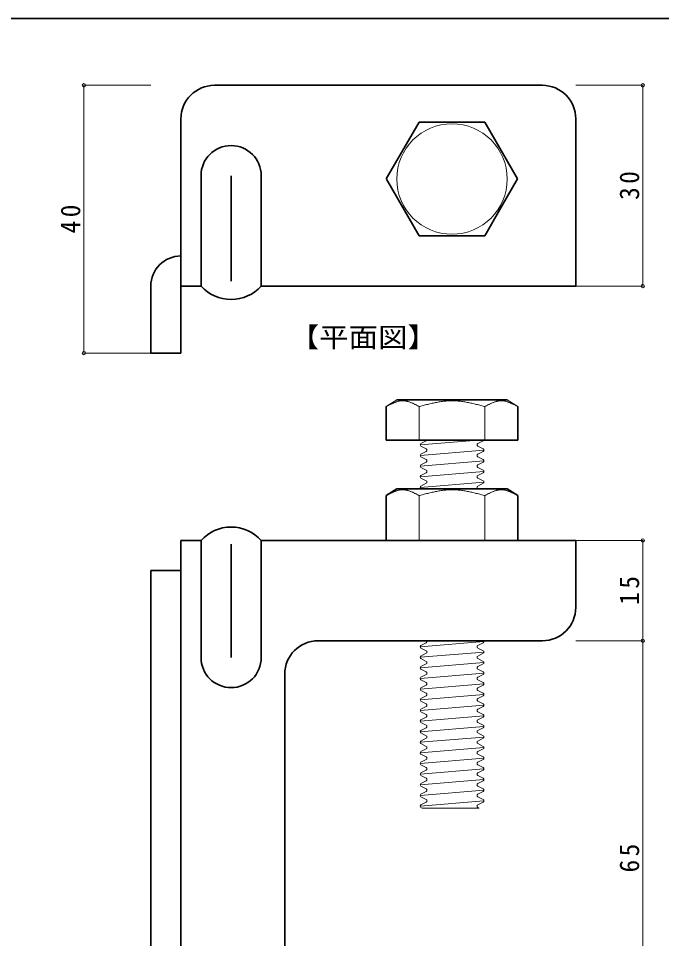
# Model space of a CAD drawing. Units: millimetres at full size, sheet at 1:1. Extents: x -492 to 492, y -348 to 348.
# Drawn here: x 198.6 to 294.7, y -210.2 to -72.8 of the extents above; entities that cross this region are included whole.
import ezdxf
from ezdxf.enums import TextEntityAlignment as Align

# ---------------------------------------------------------------- set-up
doc = ezdxf.new("R2010")
doc.units = ezdxf.units.MM
doc.header["$PDMODE"] = 32
doc.header["$PDSIZE"] = 0.5
for name, color, linetype, lineweight in [('0-2_本体', 7, 'Continuous', 35), ('0-3_ボルト・ナット', 4, 'Continuous', 18), ('0-8', 4, 'Continuous', 18), ('F-0_図面枠', 4, 'Continuous', 18)]:
    doc.layers.add(name, color=color, linetype=linetype, lineweight=lineweight)
doc.styles.add('ＭＳ ゴシック', font='')
doc.styles.get('ＭＳ ゴシック').set_extended_font_data('MS Gothic')

msp = doc.modelspace()

# ---------------------------------------------------------------- linework, layer by layer
at = {"layer": '0-2_本体'}
for p, q in [((276.875, -82.75), (227.875, -82.75)), ((222.875, -87.75), (222.875, -112.75)), ((281.875, -87.75), (281.875, -112.75)), ((225.875, -112.75), (225.875, -96.25)), ((230.375, -96.25), (230.375, -111.998)), ((234.875, -112.75), (234.875, -96.25)), ((218.375, -122.75), (218.375, -112.75)), ((225.875, -112.75), (222.875, -112.75)), ((222.875, -122.75), (222.875, -112.75)), ((281.875, -112.75), (234.875, -112.75)), ((222.875, -122.75), (218.375, -122.75)), ((222.875, -155.25), (222.875, -150.75)), ((225.875, -150.75), (222.875, -150.75)), ((225.875, -150.75), (225.875, -168.25)), ((281.875, -150.75), (234.875, -150.75)), ((234.875, -150.75), (234.875, -168.25)), ((281.875, -160.75), (281.875, -150.75)), ((230.375, -151.321), (230.375, -168.25)), ((222.875, -155.25), (218.375, -155.25)), ((218.375, -270.75), (218.375, -155.25)), ((222.875, -270.75), (222.875, -155.25)), ((276.875, -165.75), (243.375, -165.75)), ((238.375, -170.75), (238.375, -249.75))]:
    msp.add_line(p, q, dxfattribs=at)
for centre, radius, start, end in [((227.875, -87.75), 5, 90, 180), ((276.875, -87.75), 5, 0, 90), ((230.375, -96.25), 4.5, 0, 180), ((222.875, -112.75), 4.5, 90, 180), ((230.375, -108.688), 6.062, 222.07502, 317.92498), ((230.375, -154.812), 6.062, 42.07502, 137.92498), ((230.375, -154.812), 6.062, 42.07502, 137.92498), ((276.875, -160.75), 5, 270, 0), ((243.375, -170.75), 5, 90, 180), ((230.375, -168.25), 4.5, 180, 0)]:
    msp.add_arc(centre, radius, start, end, dxfattribs=at)
at = {"layer": '0-3_ボルト・ナット', "color": 7, "lineweight": 35}
for p, q in [((253.553, -96.737), (258.46, -88.237)), ((268.275, -88.237), (258.46, -88.237)), ((268.275, -88.237), (273.182, -96.737)), ((253.568, -96.763), (258.46, -105.237)), ((268.275, -105.237), (258.46, -105.237)), ((271.625, -129.75), (255.125, -129.75)), ((253.56, -130.75), (253.56, -135.75)), ((273.19, -130.75), (273.19, -135.75)), ((273.19, -135.75), (253.56, -135.75)), ((273.19, -135.75), (253.56, -135.75)), ((253.56, -144.05), (253.56, -150.75)), ((271.625, -143.05), (273.19, -144.05)), ((273.19, -144.05), (273.19, -150.75)), ((273.19, -150.75), (253.56, -150.75)), ((273.19, -150.75), (253.56, -150.75))]:
    msp.add_line(p, q, dxfattribs=at)
at = {"layer": '0-3_ボルト・ナット'}
for p, q in [((255.125, -129.75), (253.56, -130.75)), ((271.625, -129.75), (273.19, -130.75)), ((258.468, -130.75), (258.468, -135.75)), ((268.282, -130.75), (268.282, -135.75)), ((258.613, -136.472), (267.275, -135.75)), ((259.511, -135.872), (258.73, -136.278)), ((267.239, -136.278), (268.02, -135.872)), ((258.613, -138.059), (268.138, -137.266)), ((259.511, -137.072), (258.73, -136.665)), ((259.511, -137.459), (258.73, -137.866)), ((267.239, -136.665), (268.02, -137.072)), ((267.239, -137.866), (268.02, -137.459)), ((258.613, -139.647), (268.138, -138.853)), ((259.511, -138.66), (258.73, -138.253)), ((267.239, -138.253), (268.02, -138.66)), ((259.511, -139.047), (258.73, -139.453)), ((259.511, -140.247), (258.73, -139.84)), ((267.239, -139.453), (268.02, -139.047)), ((267.239, -139.84), (268.02, -140.247)), ((258.613, -141.234), (268.138, -140.441)), ((259.511, -140.634), (258.73, -141.041)), ((259.511, -141.835), (258.73, -141.428)), ((267.239, -141.041), (268.02, -140.634)), ((267.239, -141.428), (268.02, -141.835)), ((258.613, -142.822), (268.138, -142.028)), ((259.511, -142.222), (258.73, -142.628)), ((267.239, -142.628), (268.02, -142.222)), ((258.468, -144.05), (258.468, -150.75)), ((258.796, -143.05), (258.73, -143.015)), ((267.239, -143.015), (267.305, -143.05)), ((268.282, -144.05), (268.282, -150.75)), ((258.613, -166.634), (268.138, -165.841)), ((259.511, -166.034), (258.73, -166.441)), ((267.239, -166.441), (268.02, -166.034)), ((258.613, -168.222), (268.138, -167.428)), ((259.511, -167.235), (258.73, -166.828)), ((259.511, -167.622), (258.73, -168.028)), ((267.239, -166.828), (268.02, -167.235)), ((267.239, -168.028), (268.02, -167.622)), ((258.613, -169.809), (268.138, -169.016)), ((259.511, -168.822), (258.73, -168.415)), ((267.239, -168.415), (268.02, -168.822)), ((259.511, -169.209), (258.73, -169.616)), ((259.511, -170.41), (258.73, -170.003)), ((267.239, -169.616), (268.02, -169.209)), ((267.239, -170.003), (268.02, -170.41)), ((258.613, -171.397), (268.138, -170.603)), ((259.511, -170.797), (258.73, -171.203)), ((259.511, -171.997), (258.73, -171.59)), ((267.239, -171.203), (268.02, -170.797)), ((267.239, -171.59), (268.02, -171.997)), ((258.613, -172.984), (268.138, -172.191)), ((259.511, -172.384), (258.73, -172.791)), ((259.511, -173.585), (258.73, -173.178)), ((267.239, -172.791), (268.02, -172.384)), ((267.239, -173.178), (268.02, -173.585)), ((258.613, -174.572), (268.138, -173.778)), ((259.511, -173.972), (258.73, -174.378)), ((267.239, -174.378), (268.02, -173.972)), ((258.613, -176.159), (268.138, -175.366)), ((259.511, -175.172), (258.73, -174.765)), ((259.511, -175.559), (258.73, -175.966)), ((267.239, -174.765), (268.02, -175.172)), ((267.239, -175.966), (268.02, -175.559)), ((258.613, -177.747), (268.138, -176.953)), ((259.511, -176.76), (258.73, -176.353)), ((259.511, -177.147), (258.73, -177.553)), ((267.239, -176.353), (268.02, -176.76)), ((267.239, -177.553), (268.02, -177.147)), ((258.613, -179.334), (268.138, -178.541)), ((259.511, -178.347), (258.73, -177.94)), ((259.511, -178.734), (258.73, -179.141)), ((267.239, -177.94), (268.02, -178.347)), ((267.239, -179.141), (268.02, -178.734)), ((259.511, -179.935), (258.73, -179.528)), ((267.239, -179.528), (268.02, -179.935)), ((258.613, -180.922), (268.138, -180.128)), ((259.511, -180.322), (258.73, -180.728)), ((259.511, -181.522), (258.73, -181.115)), ((267.239, -180.728), (268.02, -180.322)), ((267.239, -181.115), (268.02, -181.522)), ((258.613, -182.509), (268.138, -181.716)), ((259.511, -181.909), (258.73, -182.316)), ((259.511, -183.11), (258.73, -182.703)), ((267.239, -182.316), (268.02, -181.909)), ((267.239, -182.703), (268.02, -183.11)), ((258.613, -184.097), (268.138, -183.303)), ((259.511, -183.497), (258.73, -183.903)), ((267.239, -183.903), (268.02, -183.497)), ((258.613, -185.684), (268.138, -184.891)), ((259.511, -184.697), (258.73, -184.29)), ((259.511, -185.084), (258.73, -185.491)), ((267.239, -184.29), (268.02, -184.697)), ((267.239, -185.491), (268.02, -185.084)), ((258.613, -187.272), (268.138, -186.478)), ((259.511, -186.285), (258.73, -185.878)), ((259.511, -186.672), (258.73, -187.078)), ((267.239, -185.878), (268.02, -186.285)), ((267.239, -187.078), (268.02, -186.672)), ((258.613, -188.859), (268.138, -188.066)), ((259.511, -187.872), (258.73, -187.465)), ((259.511, -188.259), (258.73, -188.666)), ((267.239, -187.465), (268.02, -187.872)), ((267.239, -188.666), (268.02, -188.259)), ((258.613, -190.447), (268.138, -189.653)), ((259.511, -189.46), (258.73, -189.053)), ((267.239, -189.053), (268.02, -189.46)), ((259.511, -189.847), (258.73, -190.253)), ((258.94, -190.75), (258.73, -190.64)), ((267.239, -190.253), (268.02, -189.847))]:
    msp.add_line(p, q, dxfattribs=at)
at = {"layer": '0-3_ボルト・ナット', "color": 7, "lineweight": 35}
for points in [[(268.275, -105.237), (270.738, -100.971), (273.182, -96.737)], [(271.625, -143.05), (255.125, -143.05), (253.56, -144.05)]]:
    msp.add_lwpolyline(points, dxfattribs=at)
at = {"layer": '0-3_ボルト・ナット'}
for points in [[(255.3, -129.982), (255.215, -130.005), (255.131, -130.031), (255.046, -130.058), (254.962, -130.087), (254.877, -130.119), (254.793, -130.151), (254.708, -130.186), (254.624, -130.221), (254.539, -130.258), (254.455, -130.297), (254.37, -130.336), (254.286, -130.377), (254.201, -130.418), (254.116, -130.46), (254.032, -130.503), (253.947, -130.546), (253.863, -130.59), (253.778, -130.635), (253.694, -130.679), (253.609, -130.724), (253.56, -130.75)], [(258.468, -130.75), (258.419, -130.724), (258.335, -130.68), (258.251, -130.635), (258.168, -130.591), (258.084, -130.548), (258, -130.504), (257.917, -130.462), (257.833, -130.42), (257.749, -130.379), (257.665, -130.338), (257.582, -130.299), (257.498, -130.261), (257.414, -130.224), (257.33, -130.188), (257.247, -130.154), (257.163, -130.121), (257.079, -130.09), (256.995, -130.061), (256.911, -130.033), (256.828, -130.008), (256.744, -129.984), (256.66, -129.963), (256.576, -129.944), (256.493, -129.927), (256.409, -129.913), (256.325, -129.901), (256.241, -129.892), (256.157, -129.885), (256.074, -129.882), (256.025, -129.881), (255.976, -129.882), (255.892, -129.885), (255.807, -129.891), (255.723, -129.899), (255.638, -129.911), (255.553, -129.925), (255.469, -129.941), (255.384, -129.96), (255.3, -129.982)], [(261.931, -129.983), (261.763, -130.006), (261.594, -130.032), (261.426, -130.059), (261.258, -130.089), (261.09, -130.12), (260.921, -130.153), (260.753, -130.187), (260.585, -130.223), (260.416, -130.26), (260.248, -130.298), (260.08, -130.337), (259.912, -130.378), (259.743, -130.419), (259.575, -130.461), (259.407, -130.504), (259.238, -130.547), (259.07, -130.591), (258.902, -130.635), (258.733, -130.679), (258.565, -130.724), (258.468, -130.75)], [(268.282, -130.75), (268.185, -130.724), (268.017, -130.679), (267.848, -130.635), (267.68, -130.591), (267.512, -130.547), (267.343, -130.504), (267.175, -130.461), (267.007, -130.419), (266.839, -130.378), (266.67, -130.337), (266.502, -130.298), (266.334, -130.26), (266.165, -130.223), (265.997, -130.187), (265.829, -130.153), (265.66, -130.12), (265.492, -130.089), (265.324, -130.059), (265.156, -130.032), (264.987, -130.006), (264.819, -129.983), (264.651, -129.962), (264.482, -129.943), (264.314, -129.926), (264.146, -129.912), (263.978, -129.9), (263.809, -129.891), (263.641, -129.885), (263.473, -129.882), (263.375, -129.881), (263.277, -129.882), (263.109, -129.885), (262.941, -129.891), (262.773, -129.9), (262.604, -129.912), (262.436, -129.926), (262.268, -129.943), (262.099, -129.962), (261.931, -129.983)], [(268.282, -130.75), (268.331, -130.724), (268.415, -130.68), (268.499, -130.635), (268.582, -130.591), (268.666, -130.548), (268.75, -130.504), (268.834, -130.462), (268.917, -130.42), (269.001, -130.379), (269.085, -130.338), (269.169, -130.299), (269.252, -130.261), (269.336, -130.224), (269.42, -130.188), (269.504, -130.154), (269.587, -130.121), (269.671, -130.09), (269.755, -130.061), (269.839, -130.033), (269.922, -130.008), (270.006, -129.984), (270.09, -129.963), (270.174, -129.944), (270.257, -129.927), (270.341, -129.913), (270.425, -129.901), (270.509, -129.892), (270.593, -129.885), (270.676, -129.882), (270.725, -129.881), (270.774, -129.882), (270.859, -129.885), (270.943, -129.891), (271.028, -129.899), (271.112, -129.911), (271.197, -129.925), (271.281, -129.941), (271.366, -129.96), (271.45, -129.982)], [(271.45, -129.982), (271.535, -130.005), (271.619, -130.031), (271.704, -130.058), (271.788, -130.087), (271.873, -130.119), (271.957, -130.151), (272.042, -130.186), (272.126, -130.221), (272.211, -130.258), (272.295, -130.297), (272.38, -130.336), (272.465, -130.377), (272.549, -130.418), (272.634, -130.46), (272.718, -130.503), (272.803, -130.546), (272.887, -130.59), (272.972, -130.635), (273.056, -130.679), (273.141, -130.724), (273.19, -130.75)], [(255.3, -143.282), (255.215, -143.305), (255.131, -143.331), (255.046, -143.358), (254.962, -143.387), (254.877, -143.419), (254.793, -143.451), (254.708, -143.486), (254.624, -143.521), (254.539, -143.558), (254.455, -143.597), (254.37, -143.636), (254.286, -143.677), (254.201, -143.718), (254.116, -143.76), (254.032, -143.803), (253.947, -143.846), (253.863, -143.89), (253.778, -143.935), (253.694, -143.979), (253.609, -144.024), (253.56, -144.05)], [(258.468, -144.05), (258.419, -144.024), (258.335, -143.98), (258.251, -143.935), (258.168, -143.891), (258.084, -143.848), (258, -143.804), (257.917, -143.762), (257.833, -143.72), (257.749, -143.679), (257.665, -143.638), (257.582, -143.599), (257.498, -143.561), (257.414, -143.524), (257.33, -143.488), (257.247, -143.454), (257.163, -143.421), (257.079, -143.39), (256.995, -143.361), (256.911, -143.333), (256.828, -143.308), (256.744, -143.284), (256.66, -143.263), (256.576, -143.244), (256.493, -143.227), (256.409, -143.213), (256.325, -143.201), (256.241, -143.192), (256.157, -143.185), (256.074, -143.182), (256.025, -143.181), (255.976, -143.182), (255.892, -143.185), (255.807, -143.191), (255.723, -143.199), (255.638, -143.211), (255.553, -143.225), (255.469, -143.241), (255.384, -143.26), (255.3, -143.282)], [(261.931, -143.283), (261.763, -143.306), (261.594, -143.332), (261.426, -143.359), (261.258, -143.389), (261.09, -143.42), (260.921, -143.453), (260.753, -143.487), (260.585, -143.523), (260.416, -143.56), (260.248, -143.598), (260.08, -143.637), (259.912, -143.678), (259.743, -143.719), (259.575, -143.761), (259.407, -143.804), (259.238, -143.847), (259.07, -143.891), (258.902, -143.935), (258.733, -143.979), (258.565, -144.024), (258.468, -144.05)], [(268.282, -144.05), (268.185, -144.024), (268.017, -143.979), (267.848, -143.935), (267.68, -143.891), (267.512, -143.847), (267.343, -143.804), (267.175, -143.761), (267.007, -143.719), (266.839, -143.678), (266.67, -143.637), (266.502, -143.598), (266.334, -143.56), (266.165, -143.523), (265.997, -143.487), (265.829, -143.453), (265.66, -143.42), (265.492, -143.389), (265.324, -143.359), (265.156, -143.332), (264.987, -143.306), (264.819, -143.283), (264.651, -143.262), (264.482, -143.243), (264.314, -143.226), (264.146, -143.212), (263.978, -143.2), (263.809, -143.191), (263.641, -143.185), (263.473, -143.182), (263.375, -143.181), (263.277, -143.182), (263.109, -143.185), (262.941, -143.191), (262.773, -143.2), (262.604, -143.212), (262.436, -143.226), (262.268, -143.243), (262.099, -143.262), (261.931, -143.283)], [(268.282, -144.05), (268.331, -144.024), (268.415, -143.98), (268.499, -143.935), (268.582, -143.891), (268.666, -143.848), (268.75, -143.804), (268.834, -143.762), (268.917, -143.72), (269.001, -143.679), (269.085, -143.638), (269.169, -143.599), (269.252, -143.561), (269.336, -143.524), (269.42, -143.488), (269.504, -143.454), (269.587, -143.421), (269.671, -143.39), (269.755, -143.361), (269.839, -143.333), (269.922, -143.308), (270.006, -143.284), (270.09, -143.263), (270.174, -143.244), (270.257, -143.227), (270.341, -143.213), (270.425, -143.201), (270.509, -143.192), (270.593, -143.185), (270.676, -143.182), (270.725, -143.181), (270.774, -143.182), (270.859, -143.185), (270.943, -143.191), (271.028, -143.199), (271.112, -143.211), (271.197, -143.225), (271.281, -143.241), (271.366, -143.26), (271.45, -143.282)], [(271.45, -143.282), (271.535, -143.305), (271.619, -143.331), (271.704, -143.358), (271.788, -143.387), (271.873, -143.419), (271.957, -143.451), (272.042, -143.486), (272.126, -143.521), (272.211, -143.558), (272.295, -143.597), (272.38, -143.636), (272.465, -143.677), (272.549, -143.718), (272.634, -143.76), (272.718, -143.803), (272.803, -143.846), (272.887, -143.89), (272.972, -143.935), (273.056, -143.979), (273.141, -144.024), (273.19, -144.05)], [(267.239, -190.64), (267.449, -190.75), (258.94, -190.75)]]:
    msp.add_lwpolyline(points, dxfattribs=at)
msp.add_circle((263.375, -96.75), 8.25, dxfattribs=at)
for centre, start, end in [((259.41, -135.678), 297.5, 340.76949), ((267.919, -135.678), 297.5, 340.76949), ((258.831, -136.472), 117.5, 242.5), ((259.41, -137.266), 297.5, 62.5), ((267.34, -136.472), 117.5, 242.5), ((267.919, -137.266), 297.5, 62.5), ((258.831, -138.059), 117.5, 242.5), ((259.41, -138.853), 297.5, 62.5), ((267.34, -138.059), 117.5, 242.5), ((267.919, -138.853), 297.5, 62.5), ((258.831, -139.647), 117.5, 242.5), ((259.41, -140.441), 297.5, 62.5), ((267.34, -139.647), 117.5, 242.5), ((267.919, -140.441), 297.5, 62.5), ((258.831, -141.234), 117.5, 242.5), ((267.34, -141.234), 117.5, 242.5), ((258.831, -142.822), 117.5, 242.5), ((259.41, -142.028), 297.5, 62.5), ((267.34, -142.822), 117.5, 242.5), ((267.919, -142.028), 297.5, 62.5), ((259.41, -165.841), 297.5, 24.53952), ((267.919, -165.841), 297.5, 24.53952), ((258.831, -166.634), 117.5, 242.5), ((259.41, -167.428), 297.5, 62.5), ((267.34, -166.634), 117.5, 242.5), ((267.919, -167.428), 297.5, 62.5), ((258.831, -168.222), 117.5, 242.5), ((259.41, -169.016), 297.5, 62.5), ((267.34, -168.222), 117.5, 242.5), ((267.919, -169.016), 297.5, 62.5), ((258.831, -169.809), 117.5, 242.5), ((259.41, -170.603), 297.5, 62.5), ((267.34, -169.809), 117.5, 242.5), ((267.919, -170.603), 297.5, 62.5), ((258.831, -171.397), 117.5, 242.5), ((267.34, -171.397), 117.5, 242.5), ((258.831, -172.984), 117.5, 242.5), ((259.41, -172.191), 297.5, 62.5), ((267.34, -172.984), 117.5, 242.5), ((267.919, -172.191), 297.5, 62.5), ((258.831, -174.572), 117.5, 242.5), ((259.41, -173.778), 297.5, 62.5), ((267.34, -174.572), 117.5, 242.5), ((267.919, -173.778), 297.5, 62.5), ((258.831, -176.159), 117.5, 242.5), ((259.41, -175.366), 297.5, 62.5), ((267.34, -176.159), 117.5, 242.5), ((267.919, -175.366), 297.5, 62.5), ((259.41, -176.953), 297.5, 62.5), ((267.919, -176.953), 297.5, 62.5), ((258.831, -177.747), 117.5, 242.5), ((259.41, -178.541), 297.5, 62.5), ((267.34, -177.747), 117.5, 242.5), ((267.919, -178.541), 297.5, 62.5), ((258.831, -179.334), 117.5, 242.5), ((259.41, -180.128), 297.5, 62.5), ((267.34, -179.334), 117.5, 242.5), ((267.919, -180.128), 297.5, 62.5), ((258.831, -180.922), 117.5, 242.5), ((267.34, -180.922), 117.5, 242.5), ((258.831, -182.509), 117.5, 242.5), ((259.41, -181.716), 297.5, 62.5), ((267.34, -182.509), 117.5, 242.5), ((267.919, -181.716), 297.5, 62.5), ((258.831, -184.097), 117.5, 242.5), ((259.41, -183.303), 297.5, 62.5), ((267.34, -184.097), 117.5, 242.5), ((267.919, -183.303), 297.5, 62.5), ((258.831, -185.684), 117.5, 242.5), ((259.41, -184.891), 297.5, 62.5), ((267.34, -185.684), 117.5, 242.5), ((267.919, -184.891), 297.5, 62.5), ((259.41, -186.478), 297.5, 62.5), ((267.919, -186.478), 297.5, 62.5), ((258.831, -187.272), 117.5, 242.5), ((259.41, -188.066), 297.5, 62.5), ((267.34, -187.272), 117.5, 242.5), ((267.919, -188.066), 297.5, 62.5), ((258.831, -188.859), 117.5, 242.5), ((259.41, -189.653), 297.5, 62.5), ((267.34, -188.859), 117.5, 242.5), ((267.919, -189.653), 297.5, 62.5), ((258.831, -190.447), 117.5, 242.5), ((267.34, -190.447), 117.5, 242.5)]:
    msp.add_arc(centre, 0.218, start, end, dxfattribs=at)
at = {"layer": '0-8'}
for p, q in [((208.375, -122.75), (208.375, -82.75)), ((208.375, -82.75), (218.375, -82.75)), ((291.875, -82.75), (281.875, -82.75)), ((291.875, -112.75), (291.875, -82.75)), ((291.875, -112.75), (281.875, -112.75)), ((208.375, -122.75), (218.375, -122.75)), ((291.875, -150.75), (281.875, -150.75)), ((291.875, -150.75), (291.875, -165.75)), ((291.875, -165.75), (281.875, -165.75)), ((291.875, -165.75), (291.875, -230.75))]:
    msp.add_line(p, q, dxfattribs=at)
for p in [(208.375, -82.75), (291.875, -82.75), (291.875, -112.75), (208.375, -122.75), (291.875, -150.75), (291.875, -165.75)]:
    msp.add_point(p, dxfattribs=at)
at = {"layer": 'F-0_図面枠', "color": 7, "lineweight": 35}
msp.add_line((102.5, -72.75), (492, -72.75), dxfattribs=at)

# ---------------------------------------------------------------- texts
at = {"layer": '0-8', "color": 7, "style": 'ＭＳ ゴシック', "width": 1.1}
msp.add_text('【平面図】', height=2.933, dxfattribs=at).set_placement((239.125, -122.75), align=Align.BOTTOM_LEFT)
at = {"layer": '0-8', "color": 7, "char_height": 2.933, "attachment_point": 7, "rotation": 90, "style": 'ＭＳ ゴシック'}
for s, insert in [('\\T1.27;\\W0.95;30', (291.375, -99.875)), ('\\T1.27;\\W0.95;40', (207.875, -104.875)), ('\\T1.27;\\W0.95;15', (291.375, -160.375)), ('\\T1.27;\\W0.95;65', (291.375, -200.375))]:
    msp.add_mtext(s, dxfattribs=dict(at, insert=insert))

doc.saveas('drawing.dxf')
